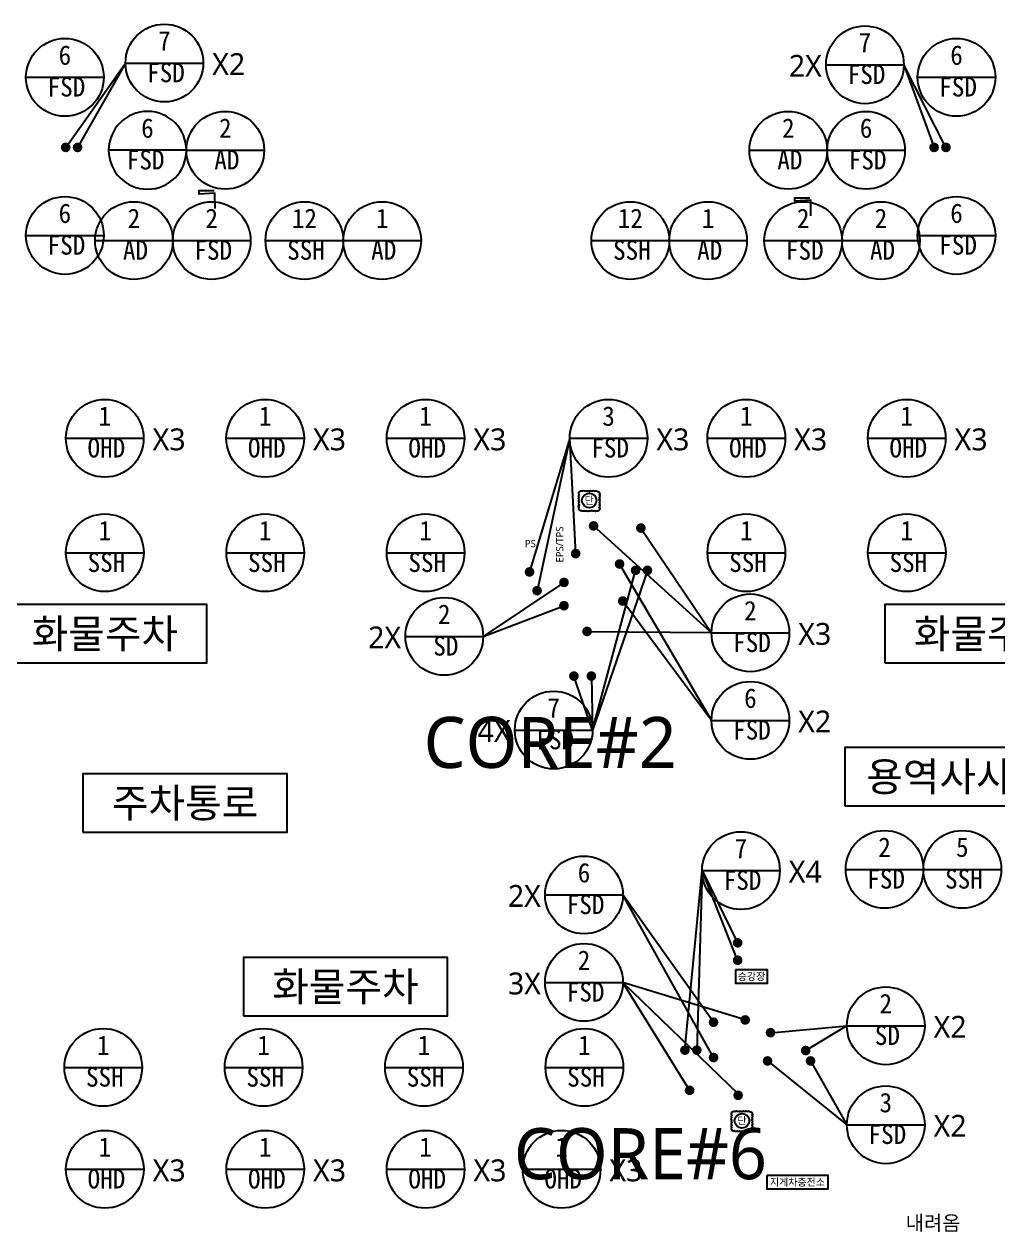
# Model space of a CAD drawing. Header units: millimetres. Extents: x 3479419 to 5579419, y 522746 to 3162891.
# Drawn here: x 4943077 to 5009856, y 920483 to 1003293 of the extents above; entities that cross this region are included whole.
import ezdxf
from ezdxf.enums import TextEntityAlignment as Align

# ---------------------------------------------------------------- set-up
doc = ezdxf.new("R2010")
doc.units = ezdxf.units.MM
doc.layers.get('Defpoints').update_dxf_attribs({"color": 140})
for name, color, linetype, lineweight in [('A-MKXX-SYMB', 7, 'Continuous', 25), ('A-XXXX-SYMB', 7, 'Continuous', 25), ('A-XXXX-TXT2', 3, 'Continuous', 25), ('REV-202205', 20, 'Continuous', 25)]:
    doc.layers.add(name, color=color, linetype=linetype, lineweight=lineweight)
doc.layers.add('AA-SYMB', color=1, linetype='Continuous')
doc.styles.add('XR-평면도$0$맑은 고딕', font='malgun.ttf')
doc.styles.add('돋움', font='')
doc.styles.add('돋음', font='')
doc.styles.add('맑은 고딕', font='malgun.ttf')
doc.styles.add('맑은고딕', font='malgun.ttf')
doc.styles.get('돋움').set_extended_font_data('DotumChe')
doc.styles.get('돋음').set_extended_font_data('Dotum')

# ---------------------------------------------------------------- blocks, each defined once
blk = doc.blocks.new('글_주차통로')
at = {"layer": 'A-XXXX-TXT2', "color": 0}
blk.add_lwpolyline([(-7000, -2000), (7000, -2000), (7000, 2000), (-7000, 2000)], close=True, dxfattribs=at)
at = {"layer": 'A-XXXX-TXT2', "style": '맑은고딕'}
blk.add_text('주차통로', height=2000, dxfattribs=at).set_placement((0, 0), align=Align.MIDDLE_CENTER)
blk = doc.blocks.new('글_화물주차')
at = {"layer": 'A-XXXX-TXT2', "color": 0}
blk.add_lwpolyline([(-7000, -2000), (7000, -2000), (7000, 2000), (-7000, 2000)], close=True, dxfattribs=at)
at = {"layer": 'A-XXXX-TXT2', "style": '맑은고딕'}
blk.add_text('화물주차', height=2000, dxfattribs=at).set_placement((0, 0), align=Align.MIDDLE_CENTER)
blk = doc.blocks.new('글_지게차충전소')
at = {"layer": 'A-XXXX-TXT2', "color": 0, "ltscale": 100}
blk.add_lwpolyline([(-2100, 450), (-2100, -450), (2100, -450), (2100, 450)], close=True, dxfattribs=at)
at = {"layer": 'A-XXXX-TXT2', "ltscale": 100, "style": 'XR-평면도$0$맑은 고딕'}
blk.add_text('지게차충전소', height=500, dxfattribs=at).set_placement((0, 0), align=Align.MIDDLE_CENTER)
blk = doc.blocks.new('글_승강장')
at = {"layer": 'A-XXXX-TXT2', "color": 0, "ltscale": 100}
blk.add_lwpolyline([(-1100, 450), (-1100, -450), (1100, -450), (1100, 450)], close=True, dxfattribs=at)
at = {"layer": 'A-XXXX-TXT2', "ltscale": 100, "style": 'XR-평면도$0$맑은 고딕'}
blk.add_text('승강장', height=500, dxfattribs=at).set_placement((0, 0), align=Align.MIDDLE_CENTER)
blk = doc.blocks.new('글_용역사사무실')
at = {"layer": 'A-XXXX-TXT2', "color": 0}
blk.add_lwpolyline([(-9000, -2000), (9000, -2000), (9000, 2000), (-9000, 2000)], close=True, dxfattribs=at)
at = {"layer": 'A-XXXX-TXT2', "style": '맑은고딕'}
blk.add_text('용역사사무실', height=2000, dxfattribs=at).set_placement((0, 0), align=Align.MIDDLE_CENTER)
blk = doc.blocks.new('WINSYMBOL-flat-1')
at = {"layer": 'AA-SYMB', "color": 3}
blk.add_line((-1440, 0), (1440, 0), dxfattribs=at)
blk.add_circle((0, 0), 1440, dxfattribs=at)
at = {"layer": 'AA-SYMB', "style": '돋음'}
blk.add_attdef('0', text='', height=720, dxfattribs=at).set_placement((0, 246), align=Align.CENTER)
at = {"layer": 'AA-SYMB', "style": '돋음', "width": 0.95}
blk.add_attdef('FSD', text='', height=720, dxfattribs=at).set_placement((59, -927), align=Align.CENTER)
blk = doc.blocks.new('A$C425F3A2A')
at = {"layer": 'Defpoints', "style": '맑은고딕'}
for s, p in [('CORE#2', (248418, 144972)), ('CORE#6', (254604, 116772))]:
    blk.add_text(s, height=3500, dxfattribs=at).set_placement(p, align=Align.BOTTOM_RIGHT)
blk = doc.blocks.new('fsd7')
at = {"layer": 'A-MKXX-SYMB'}
h = blk.add_hatch(color=256, dxfattribs=at)
edge = h.paths.add_edge_path()
edge.add_arc((206508, 188571), 333, -180, 180)
h = blk.add_hatch(color=256, dxfattribs=at)
edge = h.paths.add_edge_path()
edge.add_arc((207323, 188571), 333, -180, 180)
h = blk.add_hatch(color=256, dxfattribs=at)
edge = h.paths.add_edge_path()
edge.add_arc((266063, 188571), 333, 0, 360, ccw=False)
h = blk.add_hatch(color=256, dxfattribs=at)
edge = h.paths.add_edge_path()
edge.add_arc((266878, 188571), 333, 0, 360, ccw=False)
h = blk.add_hatch(color=256, dxfattribs=at)
edge = h.paths.add_edge_path()
edge.add_arc((245593, 159571), 333, 0, 360)
h = blk.add_hatch(color=256, dxfattribs=at)
edge = h.paths.add_edge_path()
edge.add_arc((246408, 159571), 333, 0, 360)
h = blk.add_hatch(color=256, dxfattribs=at)
edge = h.paths.add_edge_path()
edge.add_arc((241363, 152321), 333, 0, 360)
h = blk.add_hatch(color=256, dxfattribs=at)
edge = h.paths.add_edge_path()
edge.add_arc((242558, 152321), 333, 0, 360)
h = blk.add_hatch(color=256, dxfattribs=at)
edge = h.paths.add_edge_path()
edge.add_arc((252593, 134031), 333, 0, 360)
h = blk.add_hatch(color=256, dxfattribs=at)
edge = h.paths.add_edge_path()
edge.add_arc((252593, 132836), 333, 0, 360)
h = blk.add_hatch(color=256, dxfattribs=at)
edge = h.paths.add_edge_path()
edge.add_arc((248978, 126671), 333, 0, 360)
h = blk.add_hatch(color=256, dxfattribs=at)
edge = h.paths.add_edge_path()
edge.add_arc((249793, 126671), 333, 0, 360)
at = {"layer": 'A-XXXX-SYMB'}
for points in [[(206508, 188571), (210611, 194355), (207323, 188571)], [(266878, 188571), (263989, 194236), (266063, 188571)], [(246408, 159571), (242644, 148621), (245593, 159571)], [(242558, 152321), (242644, 148621), (241363, 152321)], [(248978, 126671), (250151, 138980), (249793, 126671)], [(252593, 132836), (250151, 138980), (252593, 134031)]]:
    blk.add_lwpolyline(points, dxfattribs=at)
ref = blk.add_blockref('WINSYMBOL-flat-1', (213278, 194355), dxfattribs=dict(xscale=1.851851851790402, yscale=1.851851851790402, zscale=1.851851851790402))
ref.add_attrib('0', '7', dxfattribs={"layer": 'AA-SYMB', "color": 3, "height": 1333, "style": '돋움'}).set_placement((213278, 194811), align=Align.BOTTOM_CENTER)
ref.add_attrib('FSD', 'FSD', dxfattribs={"layer": 'AA-SYMB', "color": 3, "height": 1333.3, "style": '돋움'}).set_placement((213386, 192639), align=Align.BOTTOM_CENTER)
ref = blk.add_blockref('WINSYMBOL-flat-1', (261322, 194236), dxfattribs=dict(xscale=1.851851851790402, yscale=1.851851851790402, zscale=1.851851851790402))
ref.add_attrib('0', '7', dxfattribs={"layer": 'AA-SYMB', "color": 3, "height": 1333, "style": '돋움'}).set_placement((261322, 194691), align=Align.BOTTOM_CENTER)
ref.add_attrib('FSD', 'FSD', dxfattribs={"layer": 'AA-SYMB', "color": 3, "height": 1333.3, "style": '돋움'}).set_placement((261431, 192519), align=Align.BOTTOM_CENTER)
ref = blk.add_blockref('WINSYMBOL-flat-1', (239977, 148621), dxfattribs=dict(xscale=1.851851851790402, yscale=1.851851851790402, zscale=1.851851851790402))
ref.add_attrib('0', '7', dxfattribs={"layer": 'AA-SYMB', "color": 3, "height": 1333, "style": '돋움'}).set_placement((239977, 149076), align=Align.BOTTOM_CENTER)
ref.add_attrib('FSD', 'FSD', dxfattribs={"layer": 'AA-SYMB', "color": 3, "height": 1333.3, "style": '돋움'}).set_placement((240086, 146904), align=Align.BOTTOM_CENTER)
ref = blk.add_blockref('WINSYMBOL-flat-1', (252817, 138980), dxfattribs=dict(xscale=1.851851851790402, yscale=1.851851851790402, zscale=1.851851851790402))
ref.add_attrib('0', '7', dxfattribs={"layer": 'AA-SYMB', "color": 3, "height": 1333, "style": '돋움'}).set_placement((252817, 139435), align=Align.BOTTOM_CENTER)
ref.add_attrib('FSD', 'FSD', dxfattribs={"layer": 'AA-SYMB', "color": 3, "height": 1333.3, "style": '돋움'}).set_placement((252926, 137263), align=Align.BOTTOM_CENTER)
at = {"layer": 'A-XXXX-TXT2', "style": '맑은고딕'}
for s, p in [('X2', (217689, 193533)), ('2X', (257234, 193413)), ('4X', (235889, 147798)), ('X4', (257229, 138157))]:
    blk.add_text(s, height=1500, dxfattribs=at).set_placement(p, align=Align.CENTER)
blk = doc.blocks.new('단')
at = {"layer": 'A-XXXX-SYMB'}
blk.add_circle((0, 0), 500, dxfattribs=at)
at = {"layer": 'A-XXXX-TXT2', "ltscale": 100, "style": '맑은 고딕'}
blk.add_text('단', height=500, dxfattribs=at).set_placement((0, 0), align=Align.MIDDLE_CENTER)

msp = doc.modelspace()

# ---------------------------------------------------------------- hatches: boundary and pattern name
at = {"layer": 'A-MKXX-SYMB'}
h = msp.add_hatch(color=256, dxfattribs=at)
edge = h.paths.add_edge_path()
edge.add_arc((4982129.3, 968888.8), 333.3, 0, 360)
h = msp.add_hatch(color=256, dxfattribs=at)
edge = h.paths.add_edge_path()
edge.add_arc((4985373.9, 968738.8), 333.3, 0, 360)
h = msp.add_hatch(color=256, dxfattribs=at)
edge = h.paths.add_edge_path()
edge.add_arc((4980903.3, 966991.2), 333.3, 0, 360)
h = msp.add_hatch(color=256, dxfattribs=at)
edge = h.paths.add_edge_path()
edge.add_arc((4983914.3, 966273.8), 333.3, 0, 360)
h = msp.add_hatch(color=256, dxfattribs=at)
edge = h.paths.add_edge_path()
edge.add_arc((4977736.8, 965731.2), 333.3, 0, 360)
h = msp.add_hatch(color=256, dxfattribs=at)
edge = h.paths.add_edge_path()
edge.add_arc((4978255.8, 964447.2), 333.3, 0, 360)
h = msp.add_hatch(color=256, dxfattribs=at)
edge = h.paths.add_edge_path()
edge.add_arc((4980100.8, 965015.2), 333.3, 0, 360)
h = msp.add_hatch(color=256, dxfattribs=at)
edge = h.paths.add_edge_path()
edge.add_arc((4984129.3, 963738.8), 333.3, 0, 360)
h = msp.add_hatch(color=256, dxfattribs=at)
edge = h.paths.add_edge_path()
edge.add_arc((4980100.8, 963417.3), 333.3, 0, 360)
h = msp.add_hatch(color=256, dxfattribs=at)
edge = h.paths.add_edge_path()
edge.add_arc((4981683.4, 961652.6), 333.3, 0, 360)
h = msp.add_hatch(color=256, dxfattribs=at)
edge = h.paths.add_edge_path()
edge.add_arc((4990359.3, 934858.7), 333.3, 0, 360)
h = msp.add_hatch(color=256, dxfattribs=at)
edge = h.paths.add_edge_path()
edge.add_arc((4992530, 935012.7), 333.3, 0, 360)
h = msp.add_hatch(color=256, dxfattribs=at)
edge = h.paths.add_edge_path()
edge.add_arc((4994264.3, 934139.2), 333.3, 0, 360)
h = msp.add_hatch(color=256, dxfattribs=at)
edge = h.paths.add_edge_path()
edge.add_arc((4990359.3, 932437.5), 333.3, 0, 360)
h = msp.add_hatch(color=256, dxfattribs=at)
edge = h.paths.add_edge_path()
edge.add_arc((4994061.8, 932201.2), 333.3, 180, 540, ccw=False)
h = msp.add_hatch(color=256, dxfattribs=at)
edge = h.paths.add_edge_path()
edge.add_arc((4996677.4, 932915), 333.3, 0, 360)
h = msp.add_hatch(color=256, dxfattribs=at)
edge = h.paths.add_edge_path()
edge.add_arc((4997011.8, 932201.2), 333.3, 0, 360)
h = msp.add_hatch(color=256, dxfattribs=at)
edge = h.paths.add_edge_path()
edge.add_arc((4988714.3, 930187.5), 333.3, 0, 360)
h = msp.add_hatch(color=256, dxfattribs=at)
edge = h.paths.add_edge_path()
edge.add_arc((4992044.3, 929843.7), 333.3, 0, 360)

# ---------------------------------------------------------------- linework, layer by layer
at = {"layer": 'A-XXXX-SYMB'}
for p, q in [((4990359.3, 934858.7), (4984140.4, 943586.5)), ((4990359.3, 932437.5), (4984140.4, 943586.5)), ((4992530, 935012.7), (4984140.4, 937587.9)), ((4988714.3, 930187.5), (4984140.4, 937587.9)), ((4992094.3, 929893.7), (4984140.4, 937587.9)), ((4994264.3, 934139.2), (4999504.1, 934613)), ((4999504.1, 934613), (4996677.4, 932915)), ((4994061.8, 932201.2), (4999504.1, 927824.4)), ((4997011.8, 932201.2), (4999504.1, 927824.4))]:
    msp.add_line(p, q, dxfattribs=at)
for points in [[(4980903.3, 966991.2), (4980491.6, 974895.2), (4977736.8, 965731.2)], [(4980491.6, 974895.2), (4978266.8, 964410.2)], [(4985373.9, 968738.8), (4990218.3, 961555.8), (4982129.3, 968888.8)], [(4983914.3, 966273.8), (4990218.3, 955552.5), (4984129.3, 963738.8)], [(4980100.8, 965015.2), (4974556, 961313.6), (4980100.8, 963417.3)], [(4974556, 961313.6), (4980100.8, 963417.3)], [(4990218.3, 961555.8), (4981694.3, 961615.6)]]:
    msp.add_lwpolyline(points, dxfattribs=at)
at = {"layer": 'Defpoints'}
for points in [[(4956172.7, 990641.4), (4956162.7, 991706.4), (4955072.7, 991646.4), (4955072.7, 991876.4), (4956107.7, 991876.4)], [(4997034, 990159.4), (4997024, 991224.4), (4995934, 991164.4), (4995934, 991394.4), (4996969, 991394.4)]]:
    msp.add_lwpolyline(points, dxfattribs=at)
at = {"layer": 'REV-202205'}
for points in [[(4981171.6, 971241.3, -0.5205671), (4981345.1, 971262.7, -0.5205671), (4981511.4, 971266.7, -0.5205671), (4981680.9, 971252.1, -0.5205671), (4981857.4, 971256.1, -0.5205671), (4982025.5, 971267.7, -0.5205671), (4982192.4, 971260.5, -0.5205671), (4982367.7, 971246.9, -0.5205671), (4982501.7, 971179.6, -0.5205671), (4982518, 971008, -0.5205671), (4982511.1, 970841.2, -0.5205671), (4982496.5, 970666, -0.5205671), (4982515.3, 970494.2, -0.5205671), (4982516.2, 970328.1, -0.5205671), (4982498.9, 970157.3, -0.5205671), (4982509.6, 969981.4, -0.5205671), (4982342.7, 969926.1, -0.5205671), (4982176.4, 969929.3, -0.5205671), (4982003.2, 969950.1, -0.5205671), (4981829.3, 969929.8, -0.5205671), (4981662.9, 969925.3, -0.5205671), (4981493.7, 969939.4, -0.5205671), (4981317.1, 969936.6, -0.5205671), (4981165.6, 969994.7, -0.5205671), (4981145.5, 970167.9, -0.5205671), (4981155.1, 970335.4, -0.5205671), (4981163.6, 970511.5, -0.5205671), (4981147.1, 970681.9, -0.5205671), (4981149, 970848, -0.5205671), (4981168.6, 971020.4, -0.5205671)], [(4991644.3, 928706.8, -0.5205671), (4991817.9, 928728.2, -0.5205671), (4991984.2, 928732.2, -0.5205671), (4992153.6, 928717.6, -0.5205671), (4992330.1, 928721.7, -0.5205671), (4992498.2, 928733.3, -0.5205671), (4992665.1, 928726.1, -0.5205671), (4992840.5, 928712.5, -0.5205671), (4992974.4, 928645.2, -0.5205671), (4992990.8, 928473.6, -0.5205671), (4992983.9, 928306.8, -0.5205671), (4992969.3, 928131.6, -0.5205671), (4992988.1, 927959.8, -0.5205671), (4992989, 927793.7, -0.5205671), (4992971.6, 927622.8, -0.5205671), (4992982.3, 927447, -0.5205671), (4992815.5, 927391.6, -0.5205671), (4992649.2, 927394.9, -0.5205671), (4992475.9, 927415.6, -0.5205671), (4992302, 927395.4, -0.5205671), (4992135.7, 927390.9, -0.5205671), (4991966.5, 927405, -0.5205671), (4991789.9, 927402.2, -0.5205671), (4991638.3, 927460.3, -0.5205671), (4991618.3, 927633.5, -0.5205671), (4991627.9, 927800.9, -0.5205671), (4991636.3, 927977.1, -0.5205671), (4991619.9, 928147.4, -0.5205671), (4991621.7, 928313.6, -0.5205671), (4991641.4, 928485.9, -0.5205671)]]:
    msp.add_lwpolyline(points, format="xyb", close=True, dxfattribs=at)

# ---------------------------------------------------------------- block references
for name, p in [('fsd7', (4739418.8, 806270.6)), ('글_화물주차', (4948611.8, 961491.2)), ('글_화물주차', (5009111.8, 961491.2)), ('글_용역사사무실', (5008362.1, 951691.2)), ('글_주차통로', (4954111.8, 949891.2)), ('글_화물주차', (4965111.8, 937291.2)), ('글_승강장', (4992961.8, 937991.2)), ('글_지게차충전소', (4996111.8, 923891.2))]:
    msp.add_blockref(name, p)
ref = msp.add_blockref('WINSYMBOL-flat-1', (4945870, 999647.6), dxfattribs=dict(xscale=1.851851851790402, yscale=1.851851851790402, zscale=1.851851851790402))
ref.add_attrib('0', '6', dxfattribs={"layer": 'AA-SYMB', "color": 3, "height": 1333.3, "style": '돋움'}).set_placement((4945870, 1000103.2), align=Align.BOTTOM_CENTER)
ref.add_attrib('FSD', 'FSD', dxfattribs={"layer": 'AA-SYMB', "color": 3, "height": 1333.33, "style": '돋움'}).set_placement((4945978.4, 997930.8), align=Align.BOTTOM_CENTER)
ref = msp.add_blockref('WINSYMBOL-flat-1', (5007021.9, 999647.6), dxfattribs=dict(xscale=1.851851851790402, yscale=1.851851851790402, zscale=1.851851851790402))
ref.add_attrib('0', '6', dxfattribs={"layer": 'AA-SYMB', "color": 3, "height": 1333.3, "style": '돋움'}).set_placement((5007021.9, 1000103.2), align=Align.BOTTOM_CENTER)
ref.add_attrib('FSD', 'FSD', dxfattribs={"layer": 'AA-SYMB', "color": 3, "height": 1333.33, "style": '돋움'}).set_placement((5007130.3, 997930.8), align=Align.BOTTOM_CENTER)
ref = msp.add_blockref('WINSYMBOL-flat-1', (4951539.1, 994644.3), dxfattribs=dict(xscale=-1.851851851790402, yscale=1.851851851790402, zscale=1.851851851790402))
ref.add_attrib('0', '6', dxfattribs={"layer": 'AA-SYMB', "color": 3, "height": 1333.3, "style": '돋움'}).set_placement((4951533.8, 995099.9), align=Align.BOTTOM_CENTER)
ref.add_attrib('FSD', 'FSD', dxfattribs={"layer": 'AA-SYMB', "color": 3, "height": 1333.33, "style": '돋움'}).set_placement((4951407.6, 992927.5), align=Align.BOTTOM_CENTER)
ref = msp.add_blockref('WINSYMBOL-flat-1', (4956872.5, 994644.3), dxfattribs=dict(xscale=1.851851851790402, yscale=1.851851851790402, zscale=1.851851851790402))
ref.add_attrib('0', '2', dxfattribs={"layer": 'AA-SYMB', "color": 3, "height": 1333.3, "style": '돋움'}).set_placement((4956872.5, 995099.9), align=Align.BOTTOM_CENTER)
ref.add_attrib('FSD', 'AD', dxfattribs={"layer": 'AA-SYMB', "color": 3, "height": 1333.33, "style": '돋움'}).set_placement((4956980.9, 992927.5), align=Align.BOTTOM_CENTER)
ref = msp.add_blockref('WINSYMBOL-flat-1', (4995485.5, 994644.3), dxfattribs=dict(xscale=1.851851851790402, yscale=1.851851851790402, zscale=1.851851851790402))
ref.add_attrib('0', '2', dxfattribs={"layer": 'AA-SYMB', "color": 3, "height": 1333.3, "style": '돋움'}).set_placement((4995485.5, 995099.9), align=Align.BOTTOM_CENTER)
ref.add_attrib('FSD', 'AD', dxfattribs={"layer": 'AA-SYMB', "color": 3, "height": 1333.33, "style": '돋움'}).set_placement((4995593.9, 992927.5), align=Align.BOTTOM_CENTER)
ref = msp.add_blockref('WINSYMBOL-flat-1', (5000818.8, 994644.3), dxfattribs=dict(xscale=1.851851851790402, yscale=1.851851851790402, zscale=1.851851851790402))
ref.add_attrib('0', '6', dxfattribs={"layer": 'AA-SYMB', "color": 3, "height": 1333.3, "style": '돋움'}).set_placement((5000818.8, 995099.9), align=Align.BOTTOM_CENTER)
ref.add_attrib('FSD', 'FSD', dxfattribs={"layer": 'AA-SYMB', "color": 3, "height": 1333.33, "style": '돋움'}).set_placement((5000927.3, 992927.5), align=Align.BOTTOM_CENTER)
ref = msp.add_blockref('WINSYMBOL-flat-1', (4945870, 988804.6), dxfattribs=dict(xscale=1.851851851790402, yscale=1.851851851790402, zscale=1.851851851790402))
ref.add_attrib('0', '6', dxfattribs={"layer": 'AA-SYMB', "color": 3, "height": 1333.3, "style": '돋움'}).set_placement((4945870, 989260.2), align=Align.BOTTOM_CENTER)
ref.add_attrib('FSD', 'FSD', dxfattribs={"layer": 'AA-SYMB', "color": 3, "height": 1333.33, "style": '돋움'}).set_placement((4945978.4, 987087.8), align=Align.BOTTOM_CENTER)
ref = msp.add_blockref('WINSYMBOL-flat-1', (5007021.9, 988804.6), dxfattribs=dict(xscale=1.851851851790402, yscale=1.851851851790402, zscale=1.851851851790402))
ref.add_attrib('0', '6', dxfattribs={"layer": 'AA-SYMB', "color": 3, "height": 1333.3, "style": '돋움'}).set_placement((5007021.9, 989260.2), align=Align.BOTTOM_CENTER)
ref.add_attrib('FSD', 'FSD', dxfattribs={"layer": 'AA-SYMB', "color": 3, "height": 1333.33, "style": '돋움'}).set_placement((5007130.3, 987087.8), align=Align.BOTTOM_CENTER)
ref = msp.add_blockref('WINSYMBOL-flat-1', (4950606.1, 988454.3), dxfattribs=dict(xscale=1.851851851790402, yscale=1.851851851790402, zscale=1.851851851790402))
ref.add_attrib('0', '2', dxfattribs={"layer": 'AA-SYMB', "color": 3, "height": 1333.3, "style": '돋움'}).set_placement((4950606.1, 988909.9), align=Align.BOTTOM_CENTER)
ref.add_attrib('FSD', 'AD', dxfattribs={"layer": 'AA-SYMB', "color": 3, "height": 1333.33, "style": '돋움'}).set_placement((4950714.5, 986737.5), align=Align.BOTTOM_CENTER)
ref = msp.add_blockref('WINSYMBOL-flat-1', (4955939.4, 988454.3), dxfattribs=dict(xscale=1.851851851790402, yscale=1.851851851790402, zscale=1.851851851790402))
ref.add_attrib('0', '2', dxfattribs={"layer": 'AA-SYMB', "color": 3, "height": 1333.3, "style": '돋움'}).set_placement((4955939.4, 988909.9), align=Align.BOTTOM_CENTER)
ref.add_attrib('FSD', 'FSD', dxfattribs={"layer": 'AA-SYMB', "color": 3, "height": 1333.33, "style": '돋움'}).set_placement((4956047.8, 986737.5), align=Align.BOTTOM_CENTER)
ref = msp.add_blockref('WINSYMBOL-flat-1', (4962297.2, 988454.3), dxfattribs=dict(xscale=1.851851851790402, yscale=1.851851851790402, zscale=1.851851851790402))
ref.add_attrib('0', '12', dxfattribs={"layer": 'AA-SYMB', "color": 3, "height": 1333.33, "style": '돋움'}).set_placement((4962297.2, 988909.9), align=Align.BOTTOM_CENTER)
ref.add_attrib('FSD', 'SSH', dxfattribs={"layer": 'AA-SYMB', "color": 3, "height": 1333.33, "style": '돋움'}).set_placement((4962405.6, 986737.5), align=Align.BOTTOM_CENTER)
ref = msp.add_blockref('WINSYMBOL-flat-1', (4967630.5, 988454.3), dxfattribs=dict(xscale=1.851851851790402, yscale=1.851851851790402, zscale=1.851851851790402))
ref.add_attrib('0', '1', dxfattribs={"layer": 'AA-SYMB', "color": 3, "height": 1333.3, "style": '돋움'}).set_placement((4967630.5, 988909.9), align=Align.BOTTOM_CENTER)
ref.add_attrib('FSD', 'AD', dxfattribs={"layer": 'AA-SYMB', "color": 3, "height": 1333.33, "style": '돋움'}).set_placement((4967739, 986737.5), align=Align.BOTTOM_CENTER)
ref = msp.add_blockref('WINSYMBOL-flat-1', (4984651.8, 988454.3), dxfattribs=dict(xscale=1.851851851790402, yscale=1.851851851790402, zscale=1.851851851790402))
ref.add_attrib('0', '12', dxfattribs={"layer": 'AA-SYMB', "color": 3, "height": 1333.33, "style": '돋움'}).set_placement((4984651.8, 988909.9), align=Align.BOTTOM_CENTER)
ref.add_attrib('FSD', 'SSH', dxfattribs={"layer": 'AA-SYMB', "color": 3, "height": 1333.33, "style": '돋움'}).set_placement((4984760.2, 986737.5), align=Align.BOTTOM_CENTER)
ref = msp.add_blockref('WINSYMBOL-flat-1', (4989985.1, 988454.3), dxfattribs=dict(xscale=1.851851851790402, yscale=1.851851851790402, zscale=1.851851851790402))
ref.add_attrib('0', '1', dxfattribs={"layer": 'AA-SYMB', "color": 3, "height": 1333.3, "style": '돋움'}).set_placement((4989985.1, 988909.9), align=Align.BOTTOM_CENTER)
ref.add_attrib('FSD', 'AD', dxfattribs={"layer": 'AA-SYMB', "color": 3, "height": 1333.33, "style": '돋움'}).set_placement((4990093.5, 986737.5), align=Align.BOTTOM_CENTER)
ref = msp.add_blockref('WINSYMBOL-flat-1', (4996505.6, 988454.3), dxfattribs=dict(xscale=1.851851851790402, yscale=1.851851851790402, zscale=1.851851851790402))
ref.add_attrib('0', '2', dxfattribs={"layer": 'AA-SYMB', "color": 3, "height": 1333.3, "style": '돋움'}).set_placement((4996505.6, 988909.9), align=Align.BOTTOM_CENTER)
ref.add_attrib('FSD', 'FSD', dxfattribs={"layer": 'AA-SYMB', "color": 3, "height": 1333.33, "style": '돋움'}).set_placement((4996614.1, 986737.5), align=Align.BOTTOM_CENTER)
ref = msp.add_blockref('WINSYMBOL-flat-1', (5001839, 988454.3), dxfattribs=dict(xscale=1.851851851790402, yscale=1.851851851790402, zscale=1.851851851790402))
ref.add_attrib('0', '2', dxfattribs={"layer": 'AA-SYMB', "color": 3, "height": 1333.3, "style": '돋움'}).set_placement((5001839, 988909.9), align=Align.BOTTOM_CENTER)
ref.add_attrib('FSD', 'AD', dxfattribs={"layer": 'AA-SYMB', "color": 3, "height": 1333.33, "style": '돋움'}).set_placement((5001947.4, 986737.5), align=Align.BOTTOM_CENTER)
ref = msp.add_blockref('WINSYMBOL-flat-1', (4948607.3, 974895.2), dxfattribs=dict(xscale=1.851851851790402, yscale=1.851851851790402, zscale=1.851851851790402))
ref.add_attrib('0', '1', dxfattribs={"layer": 'AA-SYMB', "color": 3, "height": 1333.3, "style": '돋움'}).set_placement((4948607.3, 975350.8), align=Align.BOTTOM_CENTER)
ref.add_attrib('FSD', 'OHD', dxfattribs={"layer": 'AA-SYMB', "color": 3, "height": 1333.33, "style": '돋움'}).set_placement((4948715.7, 973178.4), align=Align.BOTTOM_CENTER)
ref = msp.add_blockref('WINSYMBOL-flat-1', (4959607.3, 974895.2), dxfattribs=dict(xscale=1.851851851790402, yscale=1.851851851790402, zscale=1.851851851790402))
ref.add_attrib('0', '1', dxfattribs={"layer": 'AA-SYMB', "color": 3, "height": 1333.3, "style": '돋움'}).set_placement((4959607.3, 975350.8), align=Align.BOTTOM_CENTER)
ref.add_attrib('FSD', 'OHD', dxfattribs={"layer": 'AA-SYMB', "color": 3, "height": 1333.33, "style": '돋움'}).set_placement((4959715.7, 973178.4), align=Align.BOTTOM_CENTER)
ref = msp.add_blockref('WINSYMBOL-flat-1', (4970607.3, 974895.2), dxfattribs=dict(xscale=1.851851851790402, yscale=1.851851851790402, zscale=1.851851851790402))
ref.add_attrib('0', '1', dxfattribs={"layer": 'AA-SYMB', "color": 3, "height": 1333.3, "style": '돋움'}).set_placement((4970607.3, 975350.8), align=Align.BOTTOM_CENTER)
ref.add_attrib('FSD', 'OHD', dxfattribs={"layer": 'AA-SYMB', "color": 3, "height": 1333.33, "style": '돋움'}).set_placement((4970715.7, 973178.4), align=Align.BOTTOM_CENTER)
ref = msp.add_blockref('WINSYMBOL-flat-1', (4983158.3, 974895.2), dxfattribs=dict(xscale=1.851851851790402, yscale=1.851851851790402, zscale=1.851851851790402))
ref.add_attrib('0', '3', dxfattribs={"layer": 'AA-SYMB', "color": 3, "height": 1333.3, "style": '돋움'}).set_placement((4983158.3, 975350.8), align=Align.BOTTOM_CENTER)
ref.add_attrib('FSD', 'FSD', dxfattribs={"layer": 'AA-SYMB', "color": 3, "height": 1333.33, "style": '돋움'}).set_placement((4983266.7, 973178.4), align=Align.BOTTOM_CENTER)
ref = msp.add_blockref('WINSYMBOL-flat-1', (4992607.3, 974895.2), dxfattribs=dict(xscale=1.851851851790402, yscale=1.851851851790402, zscale=1.851851851790402))
ref.add_attrib('0', '1', dxfattribs={"layer": 'AA-SYMB', "color": 3, "height": 1333.3, "style": '돋움'}).set_placement((4992607.3, 975350.8), align=Align.BOTTOM_CENTER)
ref.add_attrib('FSD', 'OHD', dxfattribs={"layer": 'AA-SYMB', "color": 3, "height": 1333.33, "style": '돋움'}).set_placement((4992715.7, 973178.4), align=Align.BOTTOM_CENTER)
ref = msp.add_blockref('WINSYMBOL-flat-1', (5003607.3, 974895.2), dxfattribs=dict(xscale=1.851851851790402, yscale=1.851851851790402, zscale=1.851851851790402))
ref.add_attrib('0', '1', dxfattribs={"layer": 'AA-SYMB', "color": 3, "height": 1333.3, "style": '돋움'}).set_placement((5003607.3, 975350.8), align=Align.BOTTOM_CENTER)
ref.add_attrib('FSD', 'OHD', dxfattribs={"layer": 'AA-SYMB', "color": 3, "height": 1333.33, "style": '돋움'}).set_placement((5003715.7, 973178.4), align=Align.BOTTOM_CENTER)
ref = msp.add_blockref('WINSYMBOL-flat-1', (4948611.8, 967046.5), dxfattribs=dict(xscale=1.851851851790402, yscale=1.851851851790402, zscale=1.851851851790402))
ref.add_attrib('0', '1', dxfattribs={"layer": 'AA-SYMB', "color": 3, "height": 1333.3, "style": '돋움'}).set_placement((4948611.8, 967502.1), align=Align.BOTTOM_CENTER)
ref.add_attrib('FSD', 'SSH', dxfattribs={"layer": 'AA-SYMB', "color": 3, "height": 1333.33, "style": '돋움'}).set_placement((4948720.3, 965329.7), align=Align.BOTTOM_CENTER)
ref = msp.add_blockref('WINSYMBOL-flat-1', (4959611.8, 967046.5), dxfattribs=dict(xscale=1.851851851790402, yscale=1.851851851790402, zscale=1.851851851790402))
ref.add_attrib('0', '1', dxfattribs={"layer": 'AA-SYMB', "color": 3, "height": 1333.3, "style": '돋움'}).set_placement((4959611.8, 967502.1), align=Align.BOTTOM_CENTER)
ref.add_attrib('FSD', 'SSH', dxfattribs={"layer": 'AA-SYMB', "color": 3, "height": 1333.33, "style": '돋움'}).set_placement((4959720.3, 965329.7), align=Align.BOTTOM_CENTER)
ref = msp.add_blockref('WINSYMBOL-flat-1', (4970611.8, 967046.5), dxfattribs=dict(xscale=1.851851851790402, yscale=1.851851851790402, zscale=1.851851851790402))
ref.add_attrib('0', '1', dxfattribs={"layer": 'AA-SYMB', "color": 3, "height": 1333.3, "style": '돋움'}).set_placement((4970611.8, 967502.1), align=Align.BOTTOM_CENTER)
ref.add_attrib('FSD', 'SSH', dxfattribs={"layer": 'AA-SYMB', "color": 3, "height": 1333.33, "style": '돋움'}).set_placement((4970720.3, 965329.7), align=Align.BOTTOM_CENTER)
ref = msp.add_blockref('WINSYMBOL-flat-1', (4992611.8, 967046.5), dxfattribs=dict(xscale=1.851851851790402, yscale=1.851851851790402, zscale=1.851851851790402))
ref.add_attrib('0', '1', dxfattribs={"layer": 'AA-SYMB', "color": 3, "height": 1333.3, "style": '돋움'}).set_placement((4992611.8, 967502.1), align=Align.BOTTOM_CENTER)
ref.add_attrib('FSD', 'SSH', dxfattribs={"layer": 'AA-SYMB', "color": 3, "height": 1333.33, "style": '돋움'}).set_placement((4992720.3, 965329.7), align=Align.BOTTOM_CENTER)
ref = msp.add_blockref('WINSYMBOL-flat-1', (5003611.8, 967046.5), dxfattribs=dict(xscale=1.851851851790402, yscale=1.851851851790402, zscale=1.851851851790402))
ref.add_attrib('0', '1', dxfattribs={"layer": 'AA-SYMB', "color": 3, "height": 1333.3, "style": '돋움'}).set_placement((5003611.8, 967502.1), align=Align.BOTTOM_CENTER)
ref.add_attrib('FSD', 'SSH', dxfattribs={"layer": 'AA-SYMB', "color": 3, "height": 1333.33, "style": '돋움'}).set_placement((5003720.3, 965329.7), align=Align.BOTTOM_CENTER)
ref = msp.add_blockref('WINSYMBOL-flat-1', (4971889.3, 961313.6), dxfattribs=dict(xscale=1.851851851790402, yscale=1.851851851790402, zscale=1.851851851790402))
ref.add_attrib('0', '2', dxfattribs={"layer": 'AA-SYMB', "color": 3, "height": 1333.3, "style": '돋움'}).set_placement((4971889.3, 961769.3), align=Align.BOTTOM_CENTER)
ref.add_attrib('FSD', 'SD', dxfattribs={"layer": 'AA-SYMB', "color": 3, "height": 1333.33, "style": '돋움'}).set_placement((4971997.8, 959596.9), align=Align.BOTTOM_CENTER)
ref = msp.add_blockref('WINSYMBOL-flat-1', (4992884.9, 961555.8), dxfattribs=dict(xscale=1.851851851790402, yscale=1.851851851790402, zscale=1.851851851790402))
ref.add_attrib('0', '2', dxfattribs={"layer": 'AA-SYMB', "color": 3, "height": 1333.3, "style": '돋움'}).set_placement((4992884.9, 962011.4), align=Align.BOTTOM_CENTER)
ref.add_attrib('FSD', 'FSD', dxfattribs={"layer": 'AA-SYMB', "color": 3, "height": 1333.33, "style": '돋움'}).set_placement((4992993.4, 959839), align=Align.BOTTOM_CENTER)
ref = msp.add_blockref('WINSYMBOL-flat-1', (4992884.9, 955552.5), dxfattribs=dict(xscale=1.851851851790402, yscale=1.851851851790402, zscale=1.851851851790402))
ref.add_attrib('0', '6', dxfattribs={"layer": 'AA-SYMB', "color": 3, "height": 1333.3, "style": '돋움'}).set_placement((4992884.9, 956008.1), align=Align.BOTTOM_CENTER)
ref.add_attrib('FSD', 'FSD', dxfattribs={"layer": 'AA-SYMB', "color": 3, "height": 1333.33, "style": '돋움'}).set_placement((4992993.4, 953835.7), align=Align.BOTTOM_CENTER)
ref = msp.add_blockref('WINSYMBOL-flat-1', (5002086.2, 945336.3), dxfattribs=dict(xscale=1.851851851790402, yscale=1.851851851790402, zscale=1.851851851790402))
ref.add_attrib('0', '2', dxfattribs={"layer": 'AA-SYMB', "color": 3, "height": 1333.3, "style": '돋움'}).set_placement((5002086.2, 945791.9), align=Align.BOTTOM_CENTER)
ref.add_attrib('FSD', 'FSD', dxfattribs={"layer": 'AA-SYMB', "color": 3, "height": 1333.33, "style": '돋움'}).set_placement((5002194.7, 943619.5), align=Align.BOTTOM_CENTER)
ref = msp.add_blockref('WINSYMBOL-flat-1', (5007419.5, 945336.3), dxfattribs=dict(xscale=1.851851851790402, yscale=1.851851851790402, zscale=1.851851851790402))
ref.add_attrib('0', '5', dxfattribs={"layer": 'AA-SYMB', "color": 3, "height": 1333.3, "style": '돋움'}).set_placement((5007419.5, 945791.9), align=Align.BOTTOM_CENTER)
ref.add_attrib('FSD', 'SSH', dxfattribs={"layer": 'AA-SYMB', "color": 3, "height": 1333.33, "style": '돋움'}).set_placement((5007528, 943619.5), align=Align.BOTTOM_CENTER)
ref = msp.add_blockref('WINSYMBOL-flat-1', (4981473.8, 943586.5), dxfattribs=dict(xscale=1.851851851790402, yscale=1.851851851790402, zscale=1.851851851790402))
ref.add_attrib('0', '6', dxfattribs={"layer": 'AA-SYMB', "color": 3, "height": 1333.3, "style": '돋움'}).set_placement((4981473.8, 944042.1), align=Align.BOTTOM_CENTER)
ref.add_attrib('FSD', 'FSD', dxfattribs={"layer": 'AA-SYMB', "color": 3, "height": 1333.33, "style": '돋움'}).set_placement((4981582.2, 941869.7), align=Align.BOTTOM_CENTER)
ref = msp.add_blockref('WINSYMBOL-flat-1', (4981473.8, 937587.9), dxfattribs=dict(xscale=1.851851851790402, yscale=1.851851851790402, zscale=1.851851851790402))
ref.add_attrib('0', '2', dxfattribs={"layer": 'AA-SYMB', "color": 3, "height": 1333.3, "style": '돋움'}).set_placement((4981473.8, 938043.5), align=Align.BOTTOM_CENTER)
ref.add_attrib('FSD', 'FSD', dxfattribs={"layer": 'AA-SYMB', "color": 3, "height": 1333.33, "style": '돋움'}).set_placement((4981582.2, 935871.1), align=Align.BOTTOM_CENTER)
ref = msp.add_blockref('WINSYMBOL-flat-1', (5002170.8, 934613), dxfattribs=dict(xscale=1.851851851790402, yscale=1.851851851790402, zscale=1.851851851790402))
ref.add_attrib('0', '2', dxfattribs={"layer": 'AA-SYMB', "color": 3, "height": 1333.3, "style": '돋움'}).set_placement((5002170.8, 935068.6), align=Align.BOTTOM_CENTER)
ref.add_attrib('FSD', 'SD', dxfattribs={"layer": 'AA-SYMB', "color": 3, "height": 1333.33, "style": '돋움'}).set_placement((5002279.2, 932896.2), align=Align.BOTTOM_CENTER)
ref = msp.add_blockref('WINSYMBOL-flat-1', (4948500.3, 931757), dxfattribs=dict(xscale=1.851851851790402, yscale=1.851851851790402, zscale=1.851851851790402))
ref.add_attrib('0', '1', dxfattribs={"layer": 'AA-SYMB', "color": 3, "height": 1333.3, "style": '돋움'}).set_placement((4948500.3, 932212.6), align=Align.BOTTOM_CENTER)
ref.add_attrib('FSD', 'SSH', dxfattribs={"layer": 'AA-SYMB', "color": 3, "height": 1333.33, "style": '돋움'}).set_placement((4948608.8, 930040.2), align=Align.BOTTOM_CENTER)
ref = msp.add_blockref('WINSYMBOL-flat-1', (4959500.3, 931757), dxfattribs=dict(xscale=1.851851851790402, yscale=1.851851851790402, zscale=1.851851851790402))
ref.add_attrib('0', '1', dxfattribs={"layer": 'AA-SYMB', "color": 3, "height": 1333.3, "style": '돋움'}).set_placement((4959500.3, 932212.6), align=Align.BOTTOM_CENTER)
ref.add_attrib('FSD', 'SSH', dxfattribs={"layer": 'AA-SYMB', "color": 3, "height": 1333.33, "style": '돋움'}).set_placement((4959608.8, 930040.2), align=Align.BOTTOM_CENTER)
ref = msp.add_blockref('WINSYMBOL-flat-1', (4970500.3, 931757), dxfattribs=dict(xscale=1.851851851790402, yscale=1.851851851790402, zscale=1.851851851790402))
ref.add_attrib('0', '1', dxfattribs={"layer": 'AA-SYMB', "color": 3, "height": 1333.3, "style": '돋움'}).set_placement((4970500.3, 932212.6), align=Align.BOTTOM_CENTER)
ref.add_attrib('FSD', 'SSH', dxfattribs={"layer": 'AA-SYMB', "color": 3, "height": 1333.33, "style": '돋움'}).set_placement((4970608.8, 930040.2), align=Align.BOTTOM_CENTER)
ref = msp.add_blockref('WINSYMBOL-flat-1', (4981500.3, 931757), dxfattribs=dict(xscale=1.851851851790402, yscale=1.851851851790402, zscale=1.851851851790402))
ref.add_attrib('0', '1', dxfattribs={"layer": 'AA-SYMB', "color": 3, "height": 1333.3, "style": '돋움'}).set_placement((4981500.3, 932212.6), align=Align.BOTTOM_CENTER)
ref.add_attrib('FSD', 'SSH', dxfattribs={"layer": 'AA-SYMB', "color": 3, "height": 1333.33, "style": '돋움'}).set_placement((4981608.8, 930040.2), align=Align.BOTTOM_CENTER)
ref = msp.add_blockref('WINSYMBOL-flat-1', (5002170.8, 927824.4), dxfattribs=dict(xscale=1.851851851790402, yscale=1.851851851790402, zscale=1.851851851790402))
ref.add_attrib('0', '3', dxfattribs={"layer": 'AA-SYMB', "color": 3, "height": 1333.3, "style": '돋움'}).set_placement((5002170.8, 928280), align=Align.BOTTOM_CENTER)
ref.add_attrib('FSD', 'FSD', dxfattribs={"layer": 'AA-SYMB', "color": 3, "height": 1333.33, "style": '돋움'}).set_placement((5002279.2, 926107.6), align=Align.BOTTOM_CENTER)
ref = msp.add_blockref('WINSYMBOL-flat-1', (4948611.8, 924772), dxfattribs=dict(xscale=1.851851851790402, yscale=1.851851851790402, zscale=1.851851851790402))
ref.add_attrib('0', '1', dxfattribs={"layer": 'AA-SYMB', "color": 3, "height": 1333.3, "style": '돋움'}).set_placement((4948611.8, 925227.6), align=Align.BOTTOM_CENTER)
ref.add_attrib('FSD', 'OHD', dxfattribs={"layer": 'AA-SYMB', "color": 3, "height": 1333.33, "style": '돋움'}).set_placement((4948720.2, 923055.2), align=Align.BOTTOM_CENTER)
ref = msp.add_blockref('WINSYMBOL-flat-1', (4959611.8, 924772), dxfattribs=dict(xscale=1.851851851790402, yscale=1.851851851790402, zscale=1.851851851790402))
ref.add_attrib('0', '1', dxfattribs={"layer": 'AA-SYMB', "color": 3, "height": 1333.3, "style": '돋움'}).set_placement((4959611.8, 925227.6), align=Align.BOTTOM_CENTER)
ref.add_attrib('FSD', 'OHD', dxfattribs={"layer": 'AA-SYMB', "color": 3, "height": 1333.33, "style": '돋움'}).set_placement((4959720.2, 923055.2), align=Align.BOTTOM_CENTER)
ref = msp.add_blockref('WINSYMBOL-flat-1', (4970611.8, 924772), dxfattribs=dict(xscale=1.851851851790402, yscale=1.851851851790402, zscale=1.851851851790402))
ref.add_attrib('0', '1', dxfattribs={"layer": 'AA-SYMB', "color": 3, "height": 1333.3, "style": '돋움'}).set_placement((4970611.8, 925227.6), align=Align.BOTTOM_CENTER)
ref.add_attrib('FSD', 'OHD', dxfattribs={"layer": 'AA-SYMB', "color": 3, "height": 1333.33, "style": '돋움'}).set_placement((4970720.2, 923055.2), align=Align.BOTTOM_CENTER)
ref = msp.add_blockref('WINSYMBOL-flat-1', (4979937.4, 924772), dxfattribs=dict(xscale=1.851851851790402, yscale=1.851851851790402, zscale=1.851851851790402))
ref.add_attrib('0', '1', dxfattribs={"layer": 'AA-SYMB', "color": 3, "height": 1333.3, "style": '돋움'}).set_placement((4979937.4, 925227.6), align=Align.BOTTOM_CENTER)
ref.add_attrib('FSD', 'OHD', dxfattribs={"layer": 'AA-SYMB', "color": 3, "height": 1333.33, "style": '돋움'}).set_placement((4980045.9, 923055.2), align=Align.BOTTOM_CENTER)
at = {"layer": 'A-MKXX-SYMB'}
for p in [(4981833.6, 970634.9), (4992306.4, 928100.5)]:
    msp.add_blockref('단', p, dxfattribs=at)
at = {"layer": 'A-XXXX-SYMB'}
msp.add_blockref('A$C425F3A2A', (4739418.8, 806270.6), dxfattribs=at)
msp.add_blockref('A$C425F3A2A', (4739418.8, 806270.6), dxfattribs=at)

# ---------------------------------------------------------------- texts
at = {"layer": 'A-XXXX-TXT2', "style": '맑은고딕'}
for s, p in [('X3', (4953018.5, 974072.4)), ('X3', (4964018.5, 974072.4)), ('X3', (4975018.5, 974072.4)), ('X3', (4987569.5, 974072.4)), ('X3', (4997018.5, 974072.4)), ('X3', (5008018.5, 974072.4)), ('X3', (4997296.1, 960733)), ('2X', (4967800.8, 960490.9)), ('X2', (4997296.1, 954729.7)), ('2X', (4977385.2, 942763.7)), ('3X', (4977385.2, 936765.1)), ('X2', (5006581.9, 933790.3)), ('X2', (5006581.9, 927001.6)), ('X3', (4953023, 923949.2)), ('X3', (4964023, 923949.2)), ('X3', (4975023, 923949.2)), ('X3', (4984348.6, 923949.2))]:
    msp.add_text(s, height=1500, dxfattribs=at).set_placement(p, align=Align.CENTER)
at = {"layer": 'A-XXXX-TXT2', "ltscale": 100, "style": '맑은 고딕'}
msp.add_text('EPS/TPS', height=500, rotation=90, dxfattribs=at).set_placement((4979807.3, 967611.3), align=Align.MIDDLE_CENTER)
msp.add_text('PS', height=500, dxfattribs=at).set_placement((4977795.1, 967675.2), align=Align.MIDDLE_CENTER)
at = {"layer": 'A-XXXX-TXT2', "style": '맑은고딕'}
msp.add_text('내려옴', height=1000, dxfattribs=at).set_placement((5005414.6, 921091.2), align=Align.MIDDLE_CENTER)

doc.saveas('drawing.dxf')
